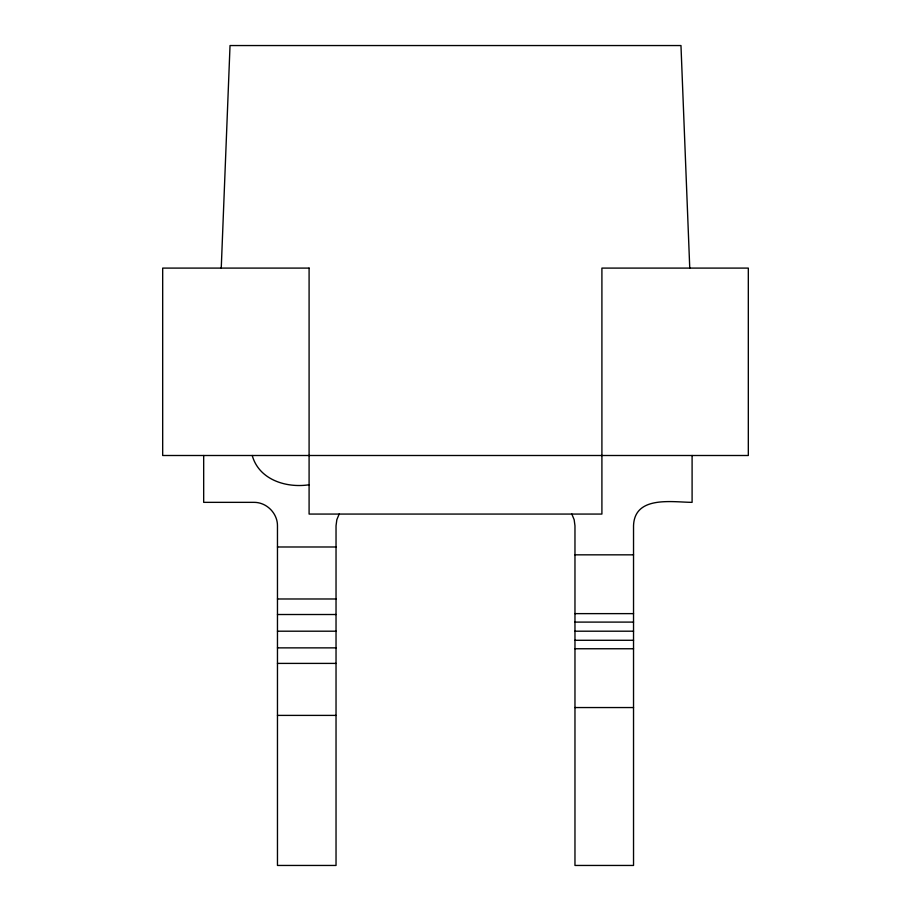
<?xml version="1.0" encoding="UTF-8"?>
<svg xmlns="http://www.w3.org/2000/svg" width="911" height="911" viewBox="0 0 911 911"><rect width="100%" height="100%" fill="white"/><g stroke="black" fill="none" stroke-linecap="round" stroke-linejoin="round"><path stroke-width="1.37" d="M221.248 268.096L230.027 45.55L680.972 45.55L689.752 268.096M339.165 514.066L336.831 519.714L336.034 525.772L336.034 865.45L277.468 865.45L277.468 525.772C277.548 513.235 266.581 502.268 254.044 502.348L203.677 502.348L203.677 455.5M309.091 484.777C286.361 488.239 259.02 479.881 252.233 455.5M277.468 546.987L336.034 546.987M574.966 554.833L633.532 554.833M277.468 598.982L336.034 598.982M574.966 613.627L633.532 613.627M277.468 614.515L336.034 614.515M574.966 622.099L633.532 622.099M277.468 631.198L336.034 631.198M574.966 631.198L633.532 631.198M574.966 640.285L633.532 640.285M277.468 647.869L336.034 647.869M574.966 648.757L633.532 648.757M277.468 663.402L336.034 663.402M574.966 707.551L633.532 707.551M277.468 715.397L336.034 715.397M571.835 514.066L574.169 519.714L574.966 525.772L574.966 865.45L633.532 865.45L633.532 525.772C634.546 495.299 672.272 502.223 692.098 502.348L692.098 455.5M309.091 268.096L162.682 268.096L162.682 455.5L748.318 455.5L748.318 268.096L601.909 268.096L601.909 514.066L309.091 514.066L309.091 268.096"/></g></svg>
